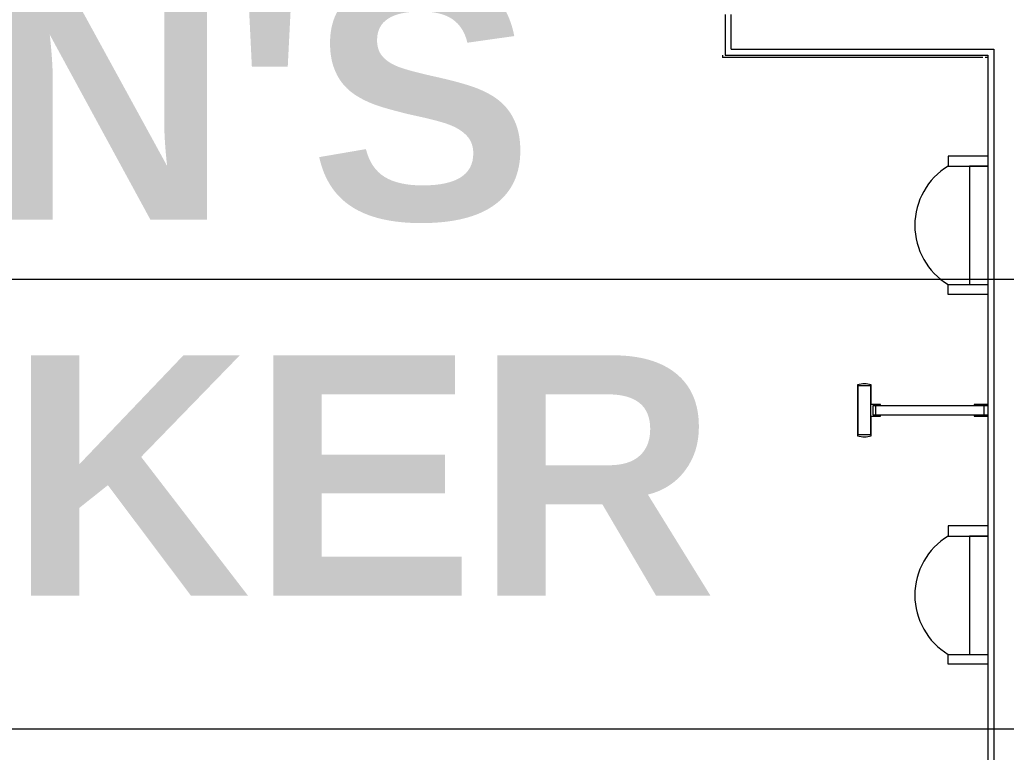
# Model space of a CAD drawing. Header units: inches. Extents: x 25369 to 33163, y -23509 to -20274.
# Drawn here: x 31341.8 to 31441.7, y -22591 to -22516.7 of the extents above; entities that cross this region are included whole.
import ezdxf

# ---------------------------------------------------------------- set-up
doc = ezdxf.new("R2010")
doc.units = ezdxf.units.IN
doc.header["$MEASUREMENT"] = 0
doc.linetypes.add('Grid Line 1_2_', pattern=[0.875, 0.5, -0.125, 0.125, -0.125])
for name, color, linetype, lineweight in [('A-WALL', 113, 'Continuous', 13), ('G-ANNO-SYMB', 111, 'Continuous', 9), ('I-WALL', 2, 'Continuous', 13), ('M-AREA-IDEN', 171, 'Continuous', 9), ('P-SANR-FIXT', 6, 'Continuous', 13), ('Q-SPCQ', 91, 'Continuous', 13), ('S-GRID', 1, 'Continuous', 9)]:
    doc.layers.add(name, color=color, linetype=linetype, lineweight=lineweight)
doc.styles.add('Arial_B', font='arialbd.ttf', dxfattribs={"height": 24.354149})

# ---------------------------------------------------------------- blocks, each defined once
blk = doc.blocks.new('Urinal-Wall-3D - Urinal-Wall-3D-23375-Overall Floor Plan')
at = {"layer": 'P-SANR-FIXT', "color": 43, "lineweight": 9}
for p, q in [((-11.294, 2.063), (-11.294, 6.063)), ((-11.294, 6.063), (-10.294, 6.063)), ((-10.294, 6.063), (-10.294, 2.063)), ((2.726, 6.063), (1.706, 6.063)), ((1.706, 6.063), (1.706, 2.063)), ((2.726, 2.063), (2.726, 6.063)), ((1.706, 3.908), (-10.294, 3.908)), ((-10.294, 3.908), (-10.294, 2.063)), ((1.706, 2.063), (1.706, 3.908))]:
    blk.add_line(p, q, dxfattribs=at)
blk.add_arc((-4.294, 2.457), 7, 31.00272, 148.99728, dxfattribs=at)
blk = doc.blocks.new('Partition-Floor_Braced_Urinal_Screen-Bradley_Corp-St__Stl - 11_ x 42_ Urinal Screen-283502-Overall Floor Plan')
at = {"layer": 'Q-SPCQ', "color": 43, "lineweight": 9}
for p, q in [((-0.6, -0.625), (-0.6, -2)), ((-0.5, -1), (-0.5, -0.625)), ((0.5, -0.625), (0.5, -1)), ((0.6, -2), (0.6, -0.625)), ((-0.5, -12), (-0.5, -1)), ((0.5, -1), (-0.5, -1)), ((0.5, -1), (0.5, -12)), ((-0.6, -2), (-0.5, -2)), ((0.5, -2), (0.6, -2)), ((-0.5, -11.5), (-0.6, -11.5)), ((-0.6, -11.5), (-0.6, -12.5)), ((0.6, -11.5), (0.5, -11.5)), ((0.6, -12.5), (0.6, -11.5)), ((-0.6, -12.437), (-2.582, -12.437)), ((-2.5, -12.5), (2.5, -12.5)), ((-2.5, -13.75), (-2.5, -12.5)), ((-0.5, -12.226), (-0.5, -12)), ((-0.5, -12), (0.5, -12)), ((0.5, -12.226), (-0.5, -12.226)), ((0.5, -12), (0.5, -12.226)), ((2.582, -12.437), (0.6, -12.437)), ((2.5, -12.5), (2.5, -13.75)), ((-2.582, -13.812), (2.582, -13.812)), ((2.5, -13.75), (-2.5, -13.75))]:
    blk.add_line(p, q, dxfattribs=at)
for centre, start, end in [((-0.386, -13.125), 162.61938, 197.38062), ((0.386, -13.125), 342.61938, 17.38062)]:
    blk.add_arc(centre, 2.302, start, end, dxfattribs=at)
blk = doc.blocks.new('Locker Rooms and Restrooms_rvt-2-Overall Floor Plan')
at = {"layer": 'A-WALL', "color": 7}
for p, q in [((25482.765, -22519.678), (25482.765, -22516.178)), ((25482.765, -22519.678), (25508.765, -22519.678)), ((25508.765, -22519.678), (25509.39, -22519.678)), ((25509.39, -22519.678), (25509.39, -22691.303))]:
    blk.add_line(p, q, dxfattribs=at)
at = {"layer": 'I-WALL', "color": 7}
for p, q in [((25482.14, -22516.178), (25482.14, -22519.678)), ((25482.14, -22519.678), (25482.14, -22520.303)), ((25482.14, -22520.303), (25508.765, -22520.303)), ((25508.765, -22520.303), (25508.765, -22691.303))]:
    blk.add_line(p, q, dxfattribs=at)
at = {"layer": 'I-WALL', "color": 43, "lineweight": 9}
for p, q in [((25481.89, -22520.303), (25481.89, -22520.553)), ((25508.265, -22520.553), (25481.89, -22520.553)), ((25508.765, -22520.553), (25508.515, -22520.553))]:
    blk.add_line(p, q, dxfattribs=at)
at = {"color": 43, "lineweight": 9}
for name, p, rotation in [('Urinal-Wall-3D - Urinal-Wall-3D-23375-Overall Floor Plan', (25510.828, -22533.259), 90), ('Partition-Floor_Braced_Urinal_Screen-Bradley_Corp-St__Stl - 11_ x 42_ Urinal Screen-283502-Overall Floor Plan', (25509.39, -22556.303), 269.9999999999793), ('Urinal-Wall-3D - Urinal-Wall-3D-23375-Overall Floor Plan', (25510.828, -22570.759), 90)]:
    blk.add_blockref(name, p, dxfattribs=dict(at, rotation=rotation))

msp = doc.modelspace()

# ---------------------------------------------------------------- linework, layer by layer
at = {"layer": 'G-ANNO-SYMB'}
msp.add_line((32514.712, -22588.63), (27924.764, -22588.63), dxfattribs=at)
at = {"layer": 'S-GRID', "linetype": 'Grid Line 1_2_'}
for p, q in [((32358.445, -22543.053), (27402.463, -22543.053)), ((32650.168, -22543.053), (27721.31, -22543.053))]:
    msp.add_line(p, q, dxfattribs=at)

# ---------------------------------------------------------------- block references
at = {"color": 250, "lineweight": 5}
msp.add_blockref('Locker Rooms and Restrooms_rvt-2-Overall Floor Plan', (5931.104, 0), dxfattribs=at)

# ---------------------------------------------------------------- texts
at = {"layer": 'M-AREA-IDEN', "insert": (31340.636, -22512.626), "char_height": 24.3541, "width": 166.752, "attachment_point": 2, "line_spacing_factor": 0.938532, "style": 'Arial_B'}
msp.add_mtext("MEN'S\\PLOCKER", dxfattribs=at)

doc.saveas('drawing.dxf')
